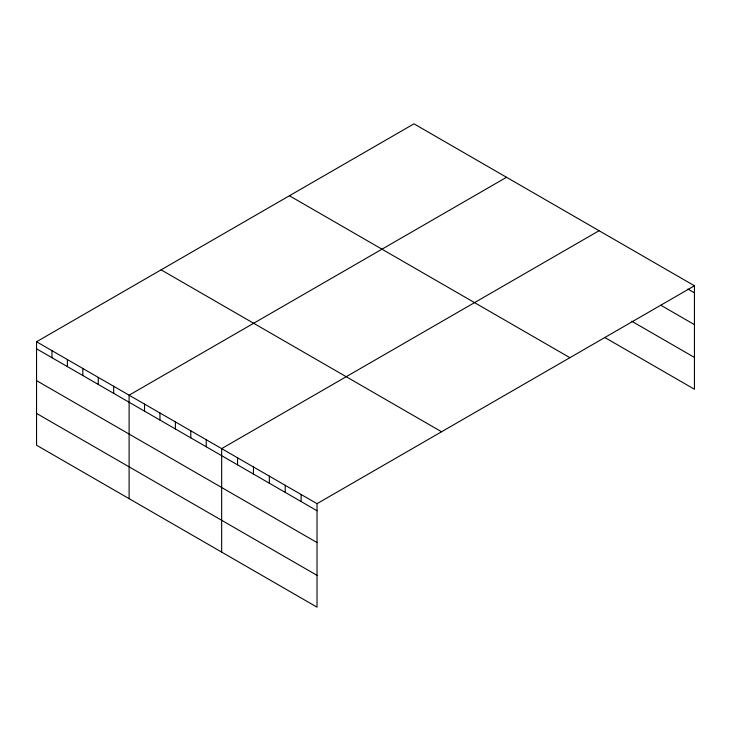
<?xml version="1.0" encoding="UTF-8"?>
<svg xmlns="http://www.w3.org/2000/svg" width="731" height="731" viewBox="0 0 731 731"><rect width="100%" height="100%" fill="white"/><g stroke="black" fill="none" stroke-linecap="round" stroke-linejoin="round"><path stroke-width="1.1" d="M36.55 341.752L317.026 503.677L317.026 607.159L36.55 445.225L36.55 341.752L413.974 123.841L694.45 285.775L694.45 389.248L604.701 337.439M506.537 177.277L129.104 395.188L129.104 498.67M599.091 230.713L221.657 448.624L221.657 552.106M317.026 503.677L694.45 285.775M687.908 289.056L694.45 292.829M660.797 305.22L694.45 324.655M631.812 321.265L694.45 357.432M289.43 195.753L569.897 357.678M161.103 269.84L441.57 431.765M36.55 348.806L317.026 510.741M36.55 380.632L317.026 542.557M36.55 413.408L317.026 575.343M301.126 494.503L301.126 501.567M285.236 485.329L285.236 492.383M269.346 476.146L269.346 483.209M253.447 466.972L253.447 474.035M237.557 457.798L237.557 464.861M206.233 439.715L206.233 446.778M190.809 430.806L190.809 437.869M175.385 421.906L175.385 428.96M159.961 412.997L159.961 420.06M144.528 404.088L144.528 411.151M113.68 386.279L113.68 393.342M98.256 377.37L98.256 384.433M82.831 368.47L82.831 375.524M67.398 359.561L67.398 366.624M51.974 350.652L51.974 357.715"/></g></svg>
